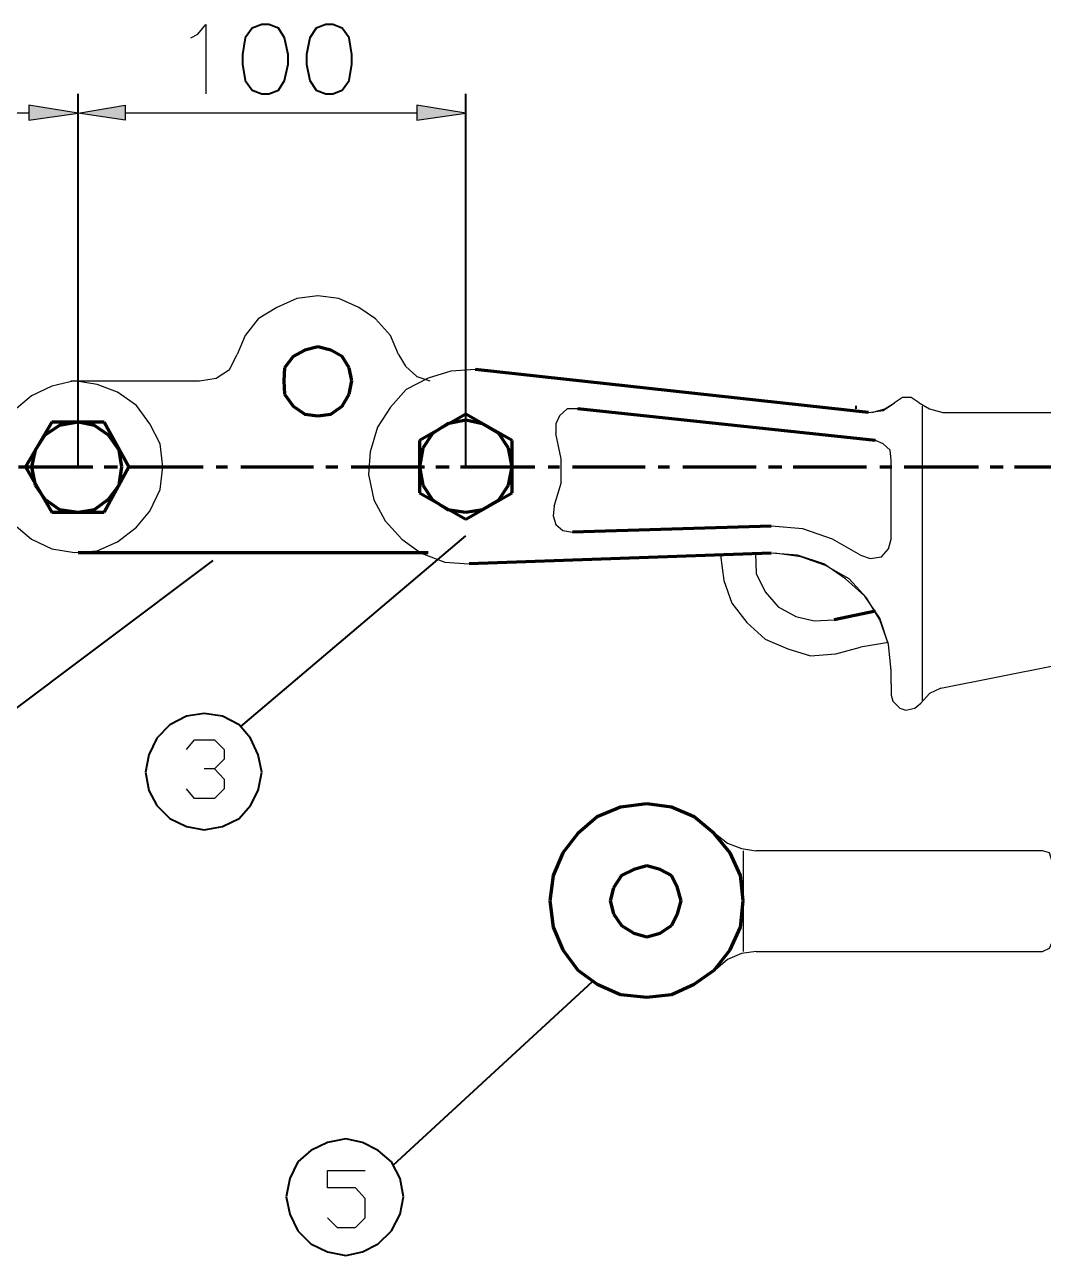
# Model space of a CAD drawing. Extents: x 457 to 4918, y -67 to 391.
# Drawn here: x 3530.6 to 3583.2, y 111 to 174.5 of the extents above; entities that cross this region are included whole.
import ezdxf

# ---------------------------------------------------------------- set-up
doc = ezdxf.new("R2010")
doc.units = 0
doc.header["$LTSCALE"] = 40
doc.header["$MEASUREMENT"] = 0
doc.layers.add('at_Entity', color=7, linetype='CONTINUOUS')
doc.layers.add('at_Solid', color=7, linetype='CONTINUOUS')

msp = doc.modelspace()

# ---------------------------------------------------------------- hatches: boundary and pattern name
at = {"layer": 'at_Solid'}
for points in [[(3530.859, 170.368), (3530.859, 169.6), (3533.39, 169.961)], [(3535.831, 170.368), (3535.831, 169.6), (3533.39, 169.961)], [(3550.883, 170.368), (3550.883, 169.6), (3553.414, 169.961)]]:
    msp.add_hatch(color=0, dxfattribs=at).paths.add_polyline_path(points)

# ---------------------------------------------------------------- linework, layer by layer
at = {"layer": 'at_Entity', "color": 0, "lineweight": 40}
for p, q in [((3542.385, 174.346), (3542.023, 173.848)), ((3542.882, 174.526), (3542.385, 174.346)), ((3543.244, 174.526), (3542.882, 174.526)), ((3543.741, 174.346), (3543.244, 174.526)), ((3544.057, 173.848), (3543.741, 174.346)), ((3545.685, 174.346), (3545.368, 173.848)), ((3546.182, 174.526), (3545.685, 174.346)), ((3546.543, 174.526), (3546.182, 174.526)), ((3547.041, 174.346), (3546.543, 174.526)), ((3547.402, 173.848), (3547.041, 174.346)), ((3542.023, 173.848), (3541.888, 172.99)), ((3544.238, 172.99), (3544.057, 173.848)), ((3545.368, 173.848), (3545.187, 172.99)), ((3547.538, 172.99), (3547.402, 173.848)), ((3541.888, 172.99), (3541.888, 172.492)), ((3544.238, 172.492), (3544.238, 172.99)), ((3545.187, 172.99), (3545.187, 172.492)), ((3547.538, 172.492), (3547.538, 172.99)), ((3541.888, 172.492), (3542.023, 171.634)), ((3544.057, 171.634), (3544.238, 172.492)), ((3545.187, 172.492), (3545.368, 171.634)), ((3547.402, 171.634), (3547.538, 172.492)), ((3542.023, 171.634), (3542.385, 171.136)), ((3543.741, 171.136), (3544.057, 171.634)), ((3545.368, 171.634), (3545.685, 171.136)), ((3547.041, 171.136), (3547.402, 171.634)), ((3542.385, 171.136), (3542.882, 170.956)), ((3543.244, 170.956), (3543.741, 171.136)), ((3545.685, 171.136), (3546.182, 170.956)), ((3546.543, 170.956), (3547.041, 171.136)), ((3533.39, 151.7), (3533.39, 170.956)), ((3533.39, 151.7), (3533.39, 170.956)), ((3542.882, 170.956), (3543.244, 170.956)), ((3546.182, 170.956), (3546.543, 170.956)), ((3553.414, 151.7), (3553.414, 170.956)), ((3541.797, 138.275), (3553.414, 148.129)), ((3540.351, 146.863), (3528.372, 137.868)), ((3538.995, 138.817), (3538.136, 138.365)), ((3539.899, 138.953), (3538.995, 138.817)), ((3540.848, 138.817), (3539.899, 138.953)), ((3541.707, 138.365), (3540.848, 138.817)), ((3538.136, 138.365), (3537.458, 137.687)), ((3542.295, 137.687), (3541.707, 138.365)), ((3537.458, 137.687), (3537.051, 136.828)), ((3542.701, 136.828), (3542.295, 137.687)), ((3537.051, 136.828), (3536.87, 135.924)), ((3542.882, 135.924), (3542.701, 136.828)), ((3536.87, 135.924), (3537.051, 134.975)), ((3542.701, 134.975), (3542.882, 135.924)), ((3537.051, 134.975), (3537.458, 134.207)), ((3542.295, 134.207), (3542.701, 134.975)), ((3537.458, 134.207), (3538.136, 133.529)), ((3541.707, 133.529), (3542.295, 134.207)), ((3538.136, 133.529), (3538.995, 133.122)), ((3540.848, 133.122), (3541.707, 133.529)), ((3538.995, 133.122), (3539.899, 132.941)), ((3539.899, 132.941), (3540.848, 133.122)), ((3549.662, 115.629), (3559.968, 125.121)), ((3547.222, 116.985), (3546.272, 116.804)), ((3548.08, 116.804), (3547.222, 116.985)), ((3545.413, 116.397), (3544.735, 115.81)), ((3546.272, 116.804), (3545.413, 116.397)), ((3548.894, 116.397), (3548.08, 116.804)), ((3549.572, 115.81), (3548.894, 116.397)), ((3544.735, 115.81), (3544.329, 114.951)), ((3550.024, 114.951), (3549.572, 115.81)), ((3544.329, 114.951), (3544.148, 114.002)), ((3550.205, 114.002), (3550.024, 114.951)), ((3544.148, 114.002), (3544.329, 113.098)), ((3550.024, 113.098), (3550.205, 114.002)), ((3544.329, 113.098), (3544.735, 112.239)), ((3549.572, 112.239), (3550.024, 113.098)), ((3544.735, 112.239), (3545.413, 111.561)), ((3548.894, 111.561), (3549.572, 112.239)), ((3545.413, 111.561), (3546.272, 111.154)), ((3548.08, 111.154), (3548.894, 111.561)), ((3546.272, 111.154), (3547.222, 110.973)), ((3547.222, 110.973), (3548.08, 111.154))]:
    msp.add_line(p, q, dxfattribs=at)
at = {"layer": 'at_Entity', "color": 0, "lineweight": 80}
for p, q in [((3545.097, 157.711), (3544.509, 157.395)), ((3545.775, 157.892), (3545.097, 157.711)), ((3546.453, 157.711), (3545.775, 157.892)), ((3547.041, 157.395), (3546.453, 157.711)), ((3544.509, 157.395), (3544.057, 156.807)), ((3547.402, 156.807), (3547.041, 157.395)), ((3544.057, 156.807), (3544.012, 156.129)), ((3547.538, 156.129), (3547.402, 156.807)), ((3574.207, 154.502), (3553.911, 156.717)), ((3544.012, 156.129), (3544.057, 155.451)), ((3547.402, 155.451), (3547.538, 156.129)), ((3544.057, 155.451), (3544.509, 154.819)), ((3547.041, 154.819), (3547.402, 155.451)), ((3544.509, 154.819), (3545.097, 154.412)), ((3546.453, 154.412), (3547.041, 154.819)), ((3574.568, 153.056), (3559.2, 154.683)), ((3573.529, 154.773), (3573.619, 154.773)), ((3532.034, 154.005), (3530.678, 151.7)), ((3532.441, 153.824), (3531.672, 153.327)), ((3534.746, 154.005), (3532.034, 154.005)), ((3533.39, 154.005), (3532.441, 153.824)), ((3534.249, 153.824), (3533.39, 154.005)), ((3534.972, 153.327), (3534.249, 153.824)), ((3536.012, 151.7), (3534.746, 154.005)), ((3545.097, 154.412), (3545.775, 154.321)), ((3545.775, 154.321), (3546.453, 154.412)), ((3553.414, 154.412), (3551.018, 153.056)), ((3552.465, 153.915), (3551.696, 153.417)), ((3553.414, 154.095), (3552.465, 153.915)), ((3555.81, 153.056), (3553.414, 154.412)), ((3554.273, 153.915), (3553.414, 154.095)), ((3555.132, 153.417), (3554.273, 153.915)), ((3531.672, 153.327), (3531.175, 152.559)), ((3535.514, 152.559), (3534.972, 153.327)), ((3551.696, 153.417), (3551.199, 152.649)), ((3555.629, 152.649), (3555.132, 153.417)), ((3531.175, 152.559), (3530.994, 151.7)), ((3535.65, 151.7), (3535.514, 152.559)), ((3551.018, 153.056), (3551.018, 150.344)), ((3551.199, 152.649), (3551.018, 151.7)), ((3555.81, 151.7), (3555.629, 152.649)), ((3555.81, 150.344), (3555.81, 153.056)), ((3530.678, 151.7), (3532.034, 149.349)), ((3530.994, 151.7), (3531.175, 150.75)), ((3534.746, 149.349), (3536.012, 151.7)), ((3535.514, 150.75), (3535.65, 151.7)), ((3551.018, 151.7), (3551.199, 150.75)), ((3555.629, 150.75), (3555.81, 151.7)), ((3531.175, 150.75), (3531.672, 150.027)), ((3534.972, 150.027), (3535.514, 150.75)), ((3551.199, 150.75), (3551.696, 149.982)), ((3555.132, 149.982), (3555.629, 150.75)), ((3531.672, 150.027), (3532.441, 149.485)), ((3534.249, 149.485), (3534.972, 150.027)), ((3551.018, 150.344), (3553.414, 148.988)), ((3553.414, 148.988), (3555.81, 150.344)), ((3532.441, 149.485), (3533.39, 149.349)), ((3533.39, 149.349), (3534.249, 149.485)), ((3551.696, 149.982), (3552.465, 149.485)), ((3552.465, 149.485), (3553.414, 149.349)), ((3553.414, 149.349), (3554.273, 149.485)), ((3554.273, 149.485), (3555.132, 149.982)), ((3532.034, 149.349), (3534.746, 149.349)), ((3569.189, 148.626), (3558.929, 148.31)), ((3533.39, 147.27), (3551.47, 147.27)), ((3569.189, 147.225), (3553.595, 146.682)), ((3574.568, 144.241), (3572.444, 143.789)), ((3561.415, 134.116), (3560.194, 133.619)), ((3562.771, 134.297), (3561.415, 134.116)), ((3564.036, 134.116), (3562.771, 134.297)), ((3565.212, 133.619), (3564.036, 134.116)), ((3560.194, 133.619), (3559.2, 132.76)), ((3566.251, 132.76), (3565.212, 133.619)), ((3559.2, 132.76), (3558.431, 131.766)), ((3567.065, 131.766), (3566.251, 132.76)), ((3558.431, 131.766), (3557.934, 130.591)), ((3567.607, 130.591), (3567.065, 131.766)), ((3562.771, 131.088), (3562.093, 130.907)), ((3563.449, 130.907), (3562.771, 131.088)), ((3557.934, 130.591), (3557.753, 129.28)), ((3561.46, 130.591), (3561.053, 129.958)), ((3562.093, 130.907), (3561.46, 130.591)), ((3564.036, 130.591), (3563.449, 130.907)), ((3564.353, 129.958), (3564.036, 130.591)), ((3567.743, 129.28), (3567.607, 130.591)), ((3561.053, 129.958), (3560.872, 129.28)), ((3564.534, 129.28), (3564.353, 129.958)), ((3557.753, 129.28), (3557.934, 127.924)), ((3560.872, 129.28), (3561.053, 128.602)), ((3564.353, 128.602), (3564.534, 129.28)), ((3567.607, 127.924), (3567.743, 129.28)), ((3561.053, 128.602), (3561.46, 128.014)), ((3564.036, 128.014), (3564.353, 128.602)), ((3557.934, 127.924), (3558.431, 126.748)), ((3561.46, 128.014), (3562.093, 127.607)), ((3563.449, 127.607), (3564.036, 128.014)), ((3567.065, 126.748), (3567.607, 127.924)), ((3562.093, 127.607), (3562.771, 127.426)), ((3562.771, 127.426), (3563.449, 127.607)), ((3558.431, 126.748), (3559.2, 125.709)), ((3566.251, 125.709), (3567.065, 126.748)), ((3559.2, 125.709), (3560.194, 124.986)), ((3565.212, 124.986), (3566.251, 125.709)), ((3560.194, 124.986), (3561.415, 124.443)), ((3564.036, 124.443), (3565.212, 124.986)), ((3561.415, 124.443), (3562.771, 124.308)), ((3562.771, 124.308), (3564.036, 124.443))]:
    msp.add_line(p, q, dxfattribs=at)
at = {"layer": 'at_Entity', "color": 0, "lineweight": 70}
for p, q in [((3530.316, 151.7), (3534.158, 151.7)), ((3534.746, 151.7), (3535.424, 151.7)), ((3536.012, 151.7), (3539.854, 151.7)), ((3540.532, 151.7), (3541.119, 151.7)), ((3541.797, 151.7), (3545.549, 151.7)), ((3546.182, 151.7), (3546.815, 151.7)), ((3547.493, 151.7), (3551.29, 151.7)), ((3551.877, 151.7), (3552.555, 151.7)), ((3553.143, 151.7), (3556.985, 151.7)), ((3557.663, 151.7), (3558.251, 151.7)), ((3558.929, 151.7), (3562.68, 151.7)), ((3563.358, 151.7), (3563.946, 151.7)), ((3564.624, 151.7), (3568.421, 151.7)), ((3569.054, 151.7), (3569.732, 151.7)), ((3570.32, 151.7), (3574.116, 151.7)), ((3574.794, 151.7), (3575.427, 151.7)), ((3576.06, 151.7), (3579.902, 151.7)), ((3580.49, 151.7), (3581.168, 151.7)), ((3581.756, 151.7), (3585.598, 151.7))]:
    msp.add_line(p, q, dxfattribs=at)
at = {"layer": 'at_Entity', "color": 0}
for points in [[(3539.221, 173.848), (3539.582, 174.029), (3539.989, 174.526), (3539.989, 170.956)], [(3530.859, 170.368), (3530.859, 169.6), (3533.39, 169.961), (3530.859, 170.368), (3530.859, 170.368), (3530.859, 170.368)], [(3535.831, 170.368), (3535.831, 169.6), (3533.39, 169.961), (3535.831, 170.368), (3535.831, 170.368), (3535.831, 170.368)], [(3550.883, 170.368), (3550.883, 169.6), (3553.414, 169.961), (3550.883, 170.368), (3550.883, 170.368), (3550.883, 170.368)], [(3530.859, 169.961), (3519.875, 169.961)], [(3550.883, 169.961), (3535.831, 169.961)], [(3549.934, 157.485), (3549.527, 158.48), (3548.758, 159.339), (3547.9, 159.926), (3546.86, 160.378), (3545.775, 160.514), (3544.69, 160.378), (3543.651, 159.926), (3542.701, 159.339), (3542.023, 158.48), (3541.617, 157.485)], [(3539.673, 156.129), (3540.532, 156.265), (3541.21, 156.717), (3541.617, 157.485)], [(3549.934, 157.485), (3550.295, 156.898), (3550.883, 156.355), (3551.561, 156.129)], [(3553.911, 156.717), (3552.646, 156.627), (3551.47, 156.265), (3550.34, 155.677), (3549.527, 154.773), (3548.849, 153.734), (3548.487, 152.468), (3548.397, 151.293), (3548.668, 149.982), (3549.256, 148.897), (3550.114, 147.948), (3551.109, 147.225), (3552.329, 146.773), (3553.595, 146.682)], [(3530.09, 148.716), (3530.994, 147.948), (3532.034, 147.451), (3533.209, 147.27), (3534.384, 147.36), (3535.424, 147.812), (3536.418, 148.581), (3537.096, 149.394), (3537.639, 150.524), (3537.774, 151.7), (3537.639, 152.875), (3537.096, 153.915), (3536.418, 154.864), (3535.424, 155.542), (3534.384, 155.949), (3533.209, 156.129), (3532.034, 155.858), (3530.994, 155.361), (3530.09, 154.593)], [(3533.028, 156.129), (3539.673, 156.129)], [(3576.829, 154.999), (3576.422, 155.271), (3575.97, 155.271), (3575.563, 154.999)], [(3559.2, 154.683), (3558.658, 154.683), (3558.251, 154.321), (3558.07, 153.915), (3558.07, 153.417)], [(3574.207, 154.502), (3574.975, 154.593), (3575.563, 154.999)], [(3574.388, 154.502), (3575.066, 154.683), (3575.563, 154.999)], [(3576.829, 154.999), (3577.371, 154.683), (3578.049, 154.502)], [(3577.009, 139.631), (3577.009, 154.819)], [(3578.049, 154.502), (3586.863, 154.502)], [(3557.979, 149.666), (3558.341, 150.841), (3558.341, 152.106), (3558.07, 153.417)], [(3575.382, 147.948), (3575.382, 152.061), (3575.337, 152.559), (3574.975, 152.875), (3574.568, 153.056)], [(3557.979, 149.666), (3557.934, 149.168), (3558.07, 148.716), (3558.431, 148.4), (3558.929, 148.31)], [(3573.8, 147.134), (3572.354, 147.948), (3570.817, 148.49), (3569.189, 148.626)], [(3573.8, 147.134), (3574.297, 146.954), (3574.885, 147.044), (3575.246, 147.451), (3575.382, 147.948)], [(3566.568, 147.134), (3566.749, 145.823), (3567.155, 144.648), (3567.924, 143.654), (3568.873, 142.795), (3570.048, 142.298), (3571.224, 141.936), (3572.534, 142.027), (3573.8, 142.388)], [(3568.376, 147.225), (3568.421, 146.185), (3568.873, 145.236), (3569.551, 144.467), (3570.455, 143.97), (3571.404, 143.744), (3572.444, 143.789)], [(3575.382, 141.168), (3575.246, 142.524), (3574.794, 143.88), (3574.026, 145.01), (3573.032, 145.914), (3571.902, 146.682), (3570.546, 147.134), (3569.189, 147.225)], [(3575.382, 141.168), (3575.246, 142.524), (3574.794, 143.789), (3574.116, 144.919), (3573.212, 145.914), (3571.992, 146.592), (3570.726, 147.044), (3569.37, 147.225)], [(3575.246, 142.614), (3573.8, 142.388)], [(3577.959, 140.264), (3586.863, 142.027)], [(3575.382, 140.49), (3575.382, 141.258)], [(3575.382, 140.49), (3575.382, 139.902), (3575.473, 139.586), (3575.834, 139.224), (3576.151, 139.134), (3576.603, 139.224), (3576.919, 139.495)], [(3577.959, 140.264), (3577.371, 139.992), (3576.919, 139.495)], [(3538.995, 137.1), (3539.402, 137.597), (3540.441, 137.597), (3540.938, 137.1), (3540.938, 136.602), (3540.441, 136.105), (3539.899, 136.105)], [(3540.441, 136.105), (3540.938, 135.563), (3540.938, 135.065), (3540.441, 134.568), (3539.402, 134.568), (3538.995, 135.065)], [(3566.297, 132.76), (3566.929, 132.263), (3567.653, 131.992), (3568.421, 131.856)], [(3567.743, 131.856), (3567.743, 126.658)], [(3583.202, 131.856), (3568.421, 131.856)], [(3583.699, 131.314), (3583.564, 131.766), (3583.202, 131.856)], [(3568.421, 126.658), (3583.202, 126.658), (3583.564, 126.839), (3583.699, 127.155), (3583.699, 131.314)], [(3568.421, 126.658), (3567.653, 126.568), (3566.929, 126.251), (3566.297, 125.709)], [(3546.272, 112.917), (3546.769, 112.419), (3547.719, 112.419), (3548.216, 112.917), (3548.216, 113.911), (3547.719, 114.454), (3546.272, 114.454), (3546.272, 115.358), (3548.216, 115.358)]]:
    msp.add_lwpolyline(points, dxfattribs=at)

doc.saveas('drawing.dxf')
